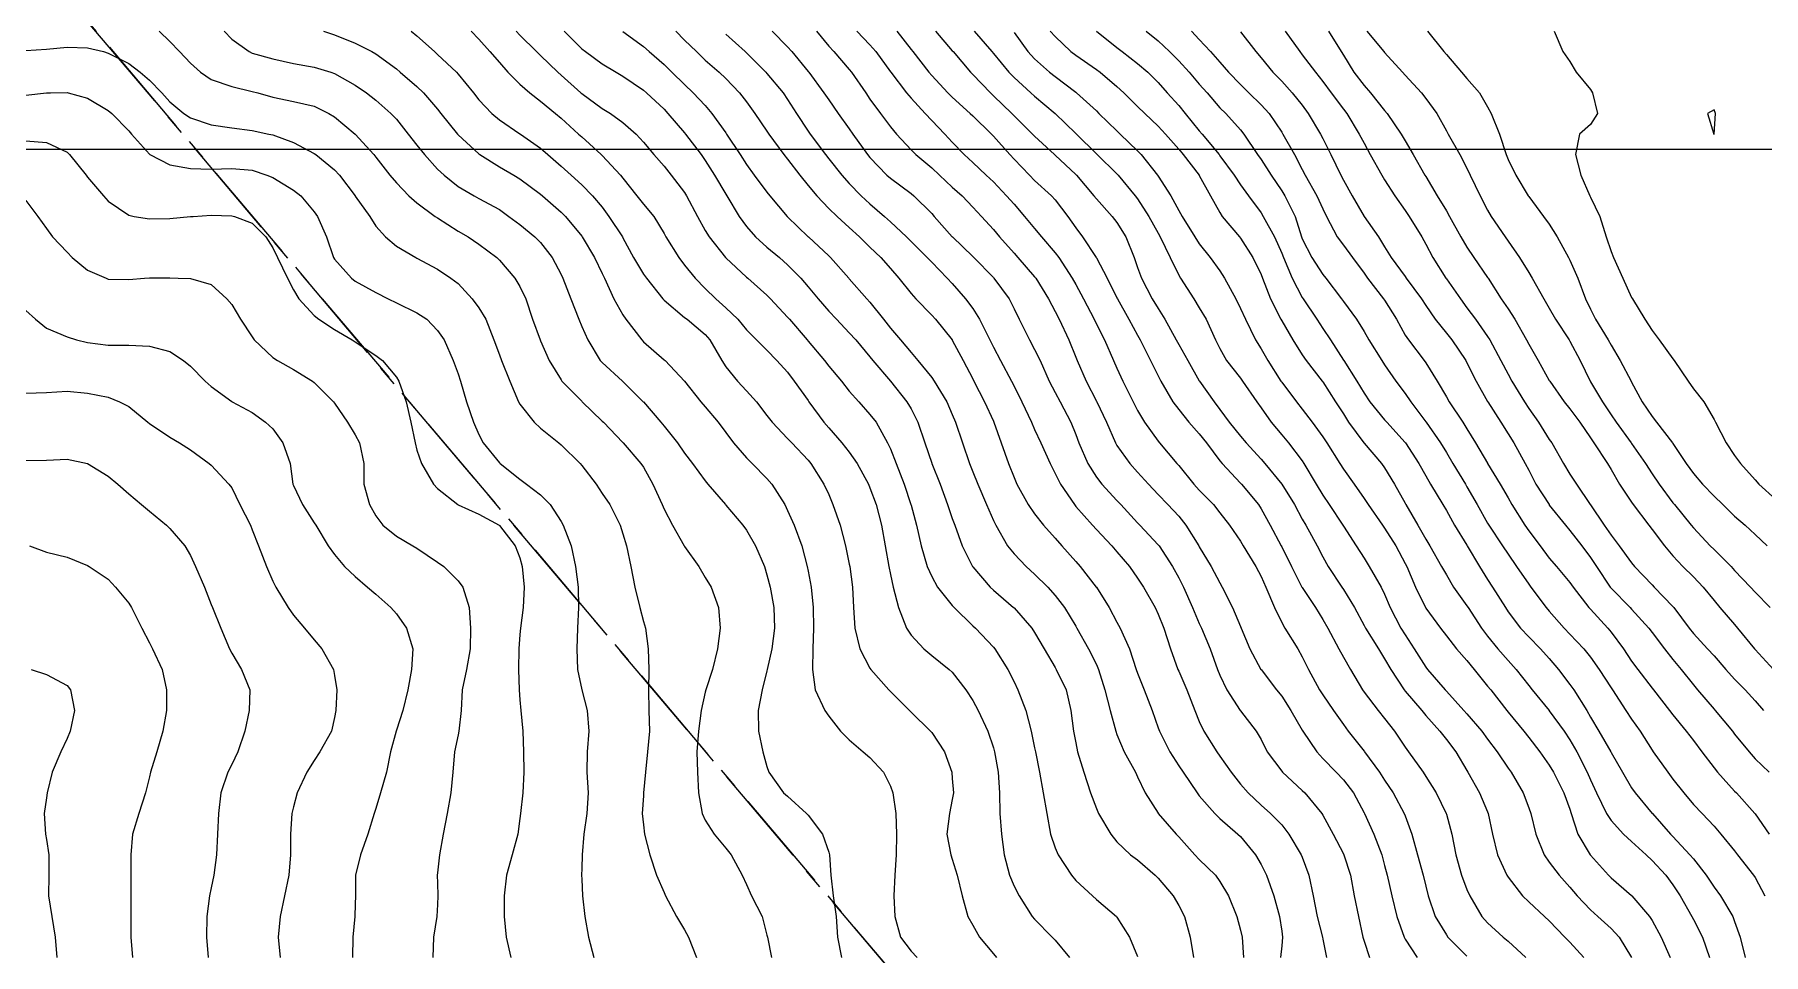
# Model space of a CAD drawing. Header units: centimetres. Extents: x 0 to 642158, y -847 to 649707.
# Drawn here: x 617182.96 to 617224.95, y 620367.83 to 620390.16 of the extents above; entities that cross this region are included whole.
import ezdxf

# ---------------------------------------------------------------- set-up
doc = ezdxf.new("R2010")
doc.units = ezdxf.units.CM
doc.header["$MEASUREMENT"] = 0
doc.linetypes.add('CENTERX2', pattern=[4, 2.5, -0.5, 0.5, -0.5])
doc.layers.add('MEV_grille', color=254, linetype='Continuous', lineweight=9)
doc.layers.add('WAL_topographie 0.5', color=253, linetype='Continuous', lineweight=20)
doc.layers.add('SPW_parcellaire cadastral', color=7, linetype='CENTERX2', lineweight=25, true_color=0xff0542)

# ---------------------------------------------------------------- blocks, each defined once
blk = doc.blocks.new('*U114')
at = {"layer": 'MEV_grille', "transparency": 33554687}
blk.add_lwpolyline([(-1338.461, 0), (1338.461, 0)], dxfattribs=at)
blk = doc.blocks.new('*U115')
at = {"layer": 'MEV_grille', "color": 0, "linetype": 'ByBlock', "lineweight": -2, "transparency": 16777216}
blk.add_blockref('*U114', (0, -2000), dxfattribs=at)

msp = doc.modelspace()

# ---------------------------------------------------------------- linework, layer by layer
at = {"layer": 'SPW_parcellaire cadastral'}
for points in [[(617299.621, 620319.465), (617271.662, 620287.186), (617203.974, 620367.182), (617164.102, 620414.279), (617195.532, 620438.811), (617299.621, 620319.465)], [(617188.127, 620354.816), (617171.917, 620342.183), (617146.257, 620375.609), (617134.906, 620391.492), (617164.102, 620414.279), (617203.974, 620367.182), (617188.127, 620354.816)]]:
    msp.add_lwpolyline(points, dxfattribs=at)
at = {"layer": 'WAL_topographie 0.5'}
for points in [[(617185.985, 620390.25), (617186.25, 620389.996), (617186.48, 620389.75), (617186.75, 620389.474), (617186.996, 620389.25), (617187.25, 620389.075), (617187.75, 620388.901), (617188.25, 620388.786), (617188.381, 620388.75), (617188.75, 620388.645), (617189.25, 620388.538), (617189.75, 620388.427), (617190.107, 620388.25), (617190.25, 620388.166), (617190.75, 620387.75), (617190.75, 620387.75), (617191.205, 620387.25), (617191.25, 620387.19), (617191.594, 620386.75), (617191.75, 620386.561), (617192.049, 620386.25), (617192.25, 620386.078), (617192.691, 620385.75), (617192.75, 620385.712), (617193.25, 620385.389), (617193.493, 620385.25), (617193.75, 620385.073), (617194.188, 620384.75), (617194.25, 620384.69), (617194.625, 620384.25), (617194.75, 620384.045), (617194.89, 620383.75), (617195.057, 620383.25), (617195.24, 620382.75), (617195.25, 620382.728), (617195.463, 620382.25), (617195.75, 620381.78), (617195.771, 620381.75), (617196.25, 620381.262), (617196.264, 620381.25), (617196.75, 620380.781), (617196.781, 620380.75), (617197.25, 620380.258), (617197.257, 620380.25), (617197.69, 620379.75), (617197.75, 620379.658), (617197.975, 620379.25), (617198.203, 620378.75), (617198.25, 620378.641), (617198.453, 620378.25), (617198.742, 620377.75), (617198.75, 620377.736), (617199.099, 620377.25), (617199.25, 620376.984), (617199.391, 620376.75), (617199.575, 620376.25), (617199.615, 620375.75), (617199.548, 620375.25), (617199.423, 620374.75), (617199.263, 620374.25), (617199.25, 620374.199), (617199.151, 620373.75), (617199.084, 620373.25), (617199.043, 620372.75), (617199.059, 620372.25), (617199.086, 620371.75), (617199.178, 620371.25), (617199.25, 620371.087), (617199.467, 620370.75), (617199.75, 620370.408), (617199.877, 620370.25), (617200.149, 620369.75), (617200.25, 620369.524), (617200.377, 620369.25), (617200.631, 620368.75), (617200.75, 620368.292), (617200.76, 620368.25), (617200.856, 620367.75)], [(617187.57, 620390.25), (617187.75, 620390.054), (617188.174, 620389.75), (617188.25, 620389.717), (617188.75, 620389.576), (617189.25, 620389.463), (617189.75, 620389.375), (617190.159, 620389.25), (617190.25, 620389.22), (617190.75, 620388.933), (617191.021, 620388.75), (617191.25, 620388.572), (617191.615, 620388.25), (617191.75, 620388.11), (617192.033, 620387.75), (617192.25, 620387.477), (617192.431, 620387.25), (617192.75, 620386.897), (617192.911, 620386.75), (617193.25, 620386.478), (617193.635, 620386.25), (617193.75, 620386.187), (617194.25, 620385.915), (617194.483, 620385.75), (617194.75, 620385.55), (617195.116, 620385.25), (617195.25, 620385.112), (617195.532, 620384.75), (617195.75, 620384.336), (617195.792, 620384.25), (617195.987, 620383.75), (617196.183, 620383.25), (617196.25, 620383.078), (617196.399, 620382.75), (617196.699, 620382.25), (617196.75, 620382.198), (617197.24, 620381.75), (617197.25, 620381.742), (617197.747, 620381.25), (617197.75, 620381.246), (617198.176, 620380.75), (617198.25, 620380.658), (617198.58, 620380.25), (617198.75, 620380.002), (617198.94, 620379.75), (617199.25, 620379.331), (617199.317, 620379.25), (617199.739, 620378.75), (617199.75, 620378.738), (617200.162, 620378.25), (617200.25, 620378.133), (617200.471, 620377.75), (617200.687, 620377.25), (617200.75, 620377.046), (617200.831, 620376.75), (617200.916, 620376.25), (617200.931, 620375.75), (617200.865, 620375.25), (617200.758, 620374.75), (617200.75, 620374.713), (617200.633, 620374.25), (617200.536, 620373.75), (617200.547, 620373.25), (617200.652, 620372.75), (617200.75, 620372.392), (617200.799, 620372.25), (617201.153, 620371.75), (617201.25, 620371.671), (617201.707, 620371.25), (617201.75, 620371.207), (617202.1, 620370.75), (617202.25, 620370.312), (617202.269, 620370.25), (617202.301, 620369.75), (617202.36, 620369.25), (617202.427, 620368.75), (617202.465, 620368.25), (617202.561, 620367.75)], [(617189.982, 620390.25), (617190.25, 620390.155), (617190.75, 620389.959), (617191.15, 620389.75), (617191.25, 620389.694), (617191.75, 620389.329), (617191.844, 620389.25), (617192.25, 620388.9), (617192.411, 620388.75), (617192.75, 620388.35), (617192.829, 620388.25), (617193.232, 620387.75), (617193.25, 620387.73), (617193.75, 620387.268), (617193.775, 620387.25), (617194.25, 620386.956), (617194.606, 620386.75), (617194.75, 620386.662), (617195.25, 620386.29), (617195.296, 620386.25), (617195.75, 620385.852), (617195.854, 620385.75), (617196.25, 620385.27), (617196.265, 620385.25), (617196.564, 620384.75), (617196.75, 620384.366), (617196.804, 620384.25), (617197.028, 620383.75), (617197.25, 620383.363), (617197.325, 620383.25), (617197.709, 620382.75), (617197.75, 620382.704), (617198.25, 620382.269), (617198.274, 620382.25), (617198.75, 620381.75), (617198.75, 620381.75), (617199.142, 620381.25), (617199.25, 620381.128), (617199.563, 620380.75), (617199.75, 620380.502), (617199.935, 620380.25), (617200.25, 620379.89), (617200.389, 620379.75), (617200.75, 620379.387), (617200.867, 620379.25), (617201.18, 620378.75), (617201.25, 620378.605), (617201.407, 620378.25), (617201.594, 620377.75), (617201.728, 620377.25), (617201.75, 620377.137), (617201.821, 620376.75), (617201.874, 620376.25), (617201.879, 620375.75), (617201.863, 620375.25), (617201.858, 620374.75), (617201.923, 620374.25), (617202.155, 620373.75), (617202.25, 620373.613), (617202.535, 620373.25), (617202.75, 620373.035), (617203.086, 620372.75), (617203.25, 620372.609), (617203.583, 620372.25), (617203.75, 620371.913), (617203.803, 620371.75), (617203.878, 620371.25), (617203.893, 620370.75), (617203.886, 620370.25), (617203.854, 620369.75), (617203.83, 620369.25), (617203.855, 620368.75), (617203.996, 620368.25), (617204.25, 620367.909), (617204.398, 620367.75)], [(617192.108, 620390.25), (617192.25, 620390.136), (617192.672, 620389.75), (617192.75, 620389.683), (617193.207, 620389.25), (617193.25, 620389.204), (617193.619, 620388.75), (617193.75, 620388.583), (617194.071, 620388.25), (617194.25, 620388.097), (617194.75, 620387.757), (617194.761, 620387.75), (617195.25, 620387.409), (617195.429, 620387.25), (617195.75, 620386.967), (617195.993, 620386.75), (617196.25, 620386.519), (617196.512, 620386.25), (617196.75, 620385.972), (617196.913, 620385.75), (617197.238, 620385.25), (617197.25, 620385.229), (617197.511, 620384.75), (617197.75, 620384.348), (617197.822, 620384.25), (617198.221, 620383.75), (617198.25, 620383.718), (617198.75, 620383.296), (617198.808, 620383.25), (617199.25, 620382.881), (617199.36, 620382.75), (617199.651, 620382.25), (617199.75, 620382.098), (617200.035, 620381.75), (617200.25, 620381.511), (617200.495, 620381.25), (617200.75, 620380.916), (617200.878, 620380.75), (617201.25, 620380.357), (617201.35, 620380.25), (617201.75, 620379.828), (617201.819, 620379.75), (617202.132, 620379.25), (617202.25, 620378.995), (617202.353, 620378.75), (617202.53, 620378.25), (617202.66, 620377.75), (617202.75, 620377.308), (617202.761, 620377.25), (617202.828, 620376.75), (617202.848, 620376.25), (617202.882, 620375.75), (617203.002, 620375.25), (617203.25, 620374.778), (617203.27, 620374.75), (617203.712, 620374.25), (617203.75, 620374.212), (617204.21, 620373.75), (617204.25, 620373.714), (617204.724, 620373.25), (617204.75, 620373.22), (617205.064, 620372.75), (617205.236, 620372.25), (617205.25, 620372.102), (617205.279, 620371.75), (617205.25, 620371.592), (617205.18, 620371.25), (617205.118, 620370.75), (617205.219, 620370.25), (617205.25, 620370.14), (617205.369, 620369.75), (617205.49, 620369.25), (617205.629, 620368.75), (617205.75, 620368.538), (617205.908, 620368.25), (617206.25, 620367.845), (617206.326, 620367.75)], [(617193.563, 620390.25), (617193.75, 620390.056), (617194.023, 620389.75), (617194.25, 620389.485), (617194.456, 620389.25), (617194.75, 620388.957), (617194.994, 620388.75), (617195.25, 620388.551), (617195.614, 620388.25), (617195.75, 620388.135), (617196.176, 620387.75), (617196.25, 620387.681), (617196.726, 620387.25), (617196.75, 620387.228), (617197.191, 620386.75), (617197.25, 620386.674), (617197.593, 620386.25), (617197.75, 620386.047), (617197.999, 620385.75), (617198.25, 620385.335), (617198.295, 620385.25), (617198.609, 620384.75), (617198.75, 620384.568), (617199.002, 620384.25), (617199.25, 620383.998), (617199.506, 620383.75), (617199.75, 620383.528), (617200.039, 620383.25), (617200.25, 620382.991), (617200.495, 620382.75), (617200.75, 620382.503), (617200.992, 620382.25), (617201.25, 620381.966), (617201.41, 620381.75), (617201.75, 620381.276), (617201.769, 620381.25), (617202.128, 620380.75), (617202.25, 620380.615), (617202.569, 620380.25), (617202.75, 620380.021), (617202.942, 620379.75), (617203.213, 620379.25), (617203.25, 620379.159), (617203.399, 620378.75), (617203.53, 620378.25), (617203.622, 620377.75), (617203.711, 620377.25), (617203.75, 620377.051), (617203.814, 620376.75), (617203.945, 620376.25), (617204.141, 620375.75), (617204.25, 620375.579), (617204.559, 620375.25), (617204.75, 620375.087), (617205.177, 620374.75), (617205.25, 620374.683), (617205.582, 620374.25), (617205.75, 620373.99), (617205.875, 620373.75), (617206.114, 620373.25), (617206.25, 620372.847), (617206.279, 620372.75), (617206.364, 620372.25), (617206.396, 620371.75), (617206.409, 620371.25), (617206.445, 620370.75), (617206.51, 620370.25), (617206.644, 620369.75), (617206.75, 620369.488), (617206.871, 620369.25), (617207.194, 620368.75), (617207.25, 620368.683), (617207.679, 620368.25), (617207.75, 620368.171), (617208.097, 620367.75)], [(617194.662, 620390.25), (617194.75, 620390.15), (617195.156, 620389.75), (617195.25, 620389.659), (617195.667, 620389.25), (617195.75, 620389.177), (617196.231, 620388.75), (617196.25, 620388.733), (617196.75, 620388.368), (617196.947, 620388.25), (617197.25, 620388.031), (617197.57, 620387.75), (617197.75, 620387.556), (617198.006, 620387.25), (617198.25, 620386.966), (617198.426, 620386.75), (617198.75, 620386.326), (617198.797, 620386.25), (617199.063, 620385.75), (617199.25, 620385.408), (617199.346, 620385.25), (617199.743, 620384.75), (617199.75, 620384.742), (617200.25, 620384.275), (617200.281, 620384.25), (617200.75, 620383.834), (617200.832, 620383.75), (617201.25, 620383.303), (617201.294, 620383.25), (617201.724, 620382.75), (617201.75, 620382.718), (617202.144, 620382.25), (617202.25, 620382.115), (617202.556, 620381.75), (617202.75, 620381.508), (617202.982, 620381.25), (617203.25, 620380.941), (617203.4, 620380.75), (617203.679, 620380.25), (617203.75, 620380.106), (617203.886, 620379.75), (617204.08, 620379.25), (617204.246, 620378.75), (617204.25, 620378.734), (617204.379, 620378.25), (617204.497, 620377.75), (617204.641, 620377.25), (617204.75, 620377.007), (617204.895, 620376.75), (617205.25, 620376.302), (617205.297, 620376.25), (617205.75, 620375.81), (617205.813, 620375.75), (617206.25, 620375.293), (617206.287, 620375.25), (617206.602, 620374.75), (617206.75, 620374.449), (617206.841, 620374.25), (617207.039, 620373.75), (617207.17, 620373.25), (617207.25, 620372.845), (617207.269, 620372.75), (617207.367, 620372.25), (617207.461, 620371.75), (617207.547, 620371.25), (617207.638, 620370.75), (617207.75, 620370.414), (617207.818, 620370.25), (617208.149, 620369.75), (617208.25, 620369.627), (617208.656, 620369.25), (617208.75, 620369.161), (617209.238, 620368.75), (617209.25, 620368.735), (617209.554, 620368.25), (617209.75, 620367.774)], [(617195.825, 620390.25), (617196.25, 620389.816), (617196.342, 620389.75), (617196.75, 620389.456), (617197.087, 620389.25), (617197.25, 620389.154), (617197.75, 620388.816), (617197.827, 620388.75), (617198.25, 620388.35), (617198.345, 620388.25), (617198.75, 620387.78), (617198.774, 620387.75), (617199.15, 620387.25), (617199.25, 620387.108), (617199.477, 620386.75), (617199.75, 620386.29), (617199.775, 620386.25), (617200.074, 620385.75), (617200.25, 620385.504), (617200.474, 620385.25), (617200.75, 620385.005), (617201.056, 620384.75), (617201.25, 620384.577), (617201.571, 620384.25), (617201.75, 620384.04), (617201.994, 620383.75), (617202.25, 620383.452), (617202.435, 620383.25), (617202.75, 620382.924), (617202.905, 620382.75), (617203.25, 620382.341), (617203.324, 620382.25), (617203.749, 620381.75), (617203.75, 620381.748), (617204.147, 620381.25), (617204.25, 620381.076), (617204.417, 620380.75), (617204.586, 620380.25), (617204.75, 620379.756), (617204.752, 620379.75), (617204.953, 620379.25), (617205.134, 620378.75), (617205.25, 620378.414), (617205.31, 620378.25), (617205.494, 620377.75), (617205.743, 620377.25), (617205.75, 620377.24), (617206.168, 620376.75), (617206.25, 620376.67), (617206.741, 620376.25), (617206.75, 620376.241), (617207.182, 620375.75), (617207.25, 620375.644), (617207.483, 620375.25), (617207.75, 620374.793), (617207.776, 620374.75), (617208.014, 620374.25), (617208.128, 620373.75), (617208.192, 620373.25), (617208.25, 620372.962), (617208.294, 620372.75), (617208.444, 620372.25), (617208.61, 620371.75), (617208.75, 620371.375), (617208.803, 620371.25), (617209.097, 620370.75), (617209.25, 620370.56), (617209.577, 620370.25), (617209.75, 620370.122), (617210.176, 620369.75), (617210.25, 620369.68), (617210.617, 620369.25), (617210.75, 620369.02), (617210.894, 620368.75), (617211.028, 620368.25), (617211.108, 620367.75)], [(617197.25, 620390.243), (617197.75, 620389.876), (617197.892, 620389.75), (617198.25, 620389.436), (617198.439, 620389.25), (617198.75, 620388.95), (617198.96, 620388.75), (617199.25, 620388.439), (617199.411, 620388.25), (617199.75, 620387.775), (617199.767, 620387.75), (617200.096, 620387.25), (617200.25, 620387.009), (617200.442, 620386.75), (617200.75, 620386.335), (617200.818, 620386.25), (617201.242, 620385.75), (617201.25, 620385.742), (617201.75, 620385.256), (617201.757, 620385.25), (617202.25, 620384.789), (617202.289, 620384.75), (617202.735, 620384.25), (617202.75, 620384.233), (617203.178, 620383.75), (617203.25, 620383.668), (617203.58, 620383.25), (617203.75, 620383.038), (617203.994, 620382.75), (617204.25, 620382.445), (617204.417, 620382.25), (617204.75, 620381.835), (617204.811, 620381.75), (617205.116, 620381.25), (617205.25, 620380.938), (617205.328, 620380.75), (617205.498, 620380.25), (617205.67, 620379.75), (617205.75, 620379.549), (617205.872, 620379.25), (617206.084, 620378.75), (617206.25, 620378.368), (617206.307, 620378.25), (617206.592, 620377.75), (617206.75, 620377.554), (617207.042, 620377.25), (617207.25, 620377.065), (617207.572, 620376.75), (617207.75, 620376.546), (617207.975, 620376.25), (617208.25, 620375.798), (617208.277, 620375.75), (617208.561, 620375.25), (617208.75, 620374.867), (617208.801, 620374.75), (617208.959, 620374.25), (617209.084, 620373.75), (617209.219, 620373.25), (617209.25, 620373.168), (617209.426, 620372.75), (617209.697, 620372.25), (617209.75, 620372.142), (617209.937, 620371.75), (617210.25, 620371.255), (617210.253, 620371.25), (617210.69, 620370.75), (617210.75, 620370.685), (617211.141, 620370.25), (617211.25, 620370.131), (617211.643, 620369.75), (617211.75, 620369.6), (617211.958, 620369.25), (617212.16, 620368.75), (617212.25, 620368.419), (617212.288, 620368.25), (617212.322, 620367.75)], [(617198.538, 620390.25), (617198.75, 620390.032), (617199.035, 620389.75), (617199.25, 620389.546), (617199.589, 620389.25), (617199.75, 620389.094), (617200.08, 620388.75), (617200.25, 620388.529), (617200.458, 620388.25), (617200.75, 620387.823), (617200.797, 620387.75), (617201.16, 620387.25), (617201.25, 620387.139), (617201.549, 620386.75), (617201.75, 620386.5), (617201.958, 620386.25), (617202.25, 620385.941), (617202.451, 620385.75), (617202.75, 620385.482), (617203.001, 620385.25), (617203.25, 620385.003), (617203.512, 620384.75), (617203.75, 620384.485), (617203.955, 620384.25), (617204.25, 620383.877), (617204.363, 620383.75), (617204.75, 620383.35), (617204.843, 620383.25), (617205.247, 620382.75), (617205.25, 620382.746), (617205.512, 620382.25), (617205.75, 620381.802), (617205.776, 620381.75), (617206.033, 620381.25), (617206.25, 620380.779), (617206.263, 620380.75), (617206.437, 620380.25), (617206.613, 620379.75), (617206.75, 620379.409), (617206.818, 620379.25), (617207.096, 620378.75), (617207.25, 620378.526), (617207.469, 620378.25), (617207.75, 620377.933), (617207.912, 620377.75), (617208.25, 620377.371), (617208.355, 620377.25), (617208.746, 620376.75), (617208.75, 620376.743), (617209.057, 620376.25), (617209.25, 620375.894), (617209.33, 620375.75), (617209.555, 620375.25), (617209.718, 620374.75), (617209.75, 620374.661), (617209.909, 620374.25), (617210.103, 620373.75), (617210.25, 620373.333), (617210.28, 620373.25), (617210.533, 620372.75), (617210.75, 620372.405), (617210.859, 620372.25), (617211.194, 620371.75), (617211.25, 620371.679), (617211.623, 620371.25), (617211.75, 620371.128), (617212.182, 620370.75), (617212.25, 620370.688), (617212.611, 620370.25), (617212.75, 620370.012), (617212.883, 620369.75), (617213.06, 620369.25), (617213.201, 620368.75), (617213.25, 620368.39), (617213.27, 620368.25), (617213.25, 620368.039), (617213.224, 620367.75)], [(617199.75, 620390.176), (617200.222, 620389.75), (617200.25, 620389.724), (617200.72, 620389.25), (617200.75, 620389.217), (617201.14, 620388.75), (617201.25, 620388.585), (617201.468, 620388.25), (617201.75, 620387.821), (617201.801, 620387.75), (617202.173, 620387.25), (617202.25, 620387.151), (617202.564, 620386.75), (617202.75, 620386.546), (617203.039, 620386.25), (617203.25, 620386.055), (617203.605, 620385.75), (617203.75, 620385.62), (617204.139, 620385.25), (617204.25, 620385.14), (617204.642, 620384.75), (617204.75, 620384.635), (617205.127, 620384.25), (617205.25, 620384.117), (617205.569, 620383.75), (617205.75, 620383.509), (617205.914, 620383.25), (617206.165, 620382.75), (617206.25, 620382.574), (617206.42, 620382.25), (617206.685, 620381.75), (617206.75, 620381.626), (617206.938, 620381.25), (617207.173, 620380.75), (617207.25, 620380.576), (617207.403, 620380.25), (617207.627, 620379.75), (617207.75, 620379.51), (617207.88, 620379.25), (617208.215, 620378.75), (617208.25, 620378.708), (617208.656, 620378.25), (617208.75, 620378.149), (617209.127, 620377.75), (617209.25, 620377.607), (617209.552, 620377.25), (617209.75, 620376.967), (617209.892, 620376.75), (617210.174, 620376.25), (617210.25, 620376.094), (617210.391, 620375.75), (617210.552, 620375.25), (617210.73, 620374.75), (617210.75, 620374.703), (617210.944, 620374.25), (617211.139, 620373.75), (617211.25, 620373.488), (617211.359, 620373.25), (617211.677, 620372.75), (617211.75, 620372.646), (617212.027, 620372.25), (617212.25, 620371.961), (617212.433, 620371.75), (617212.75, 620371.449), (617212.982, 620371.25), (617213.25, 620370.972), (617213.427, 620370.75), (617213.725, 620370.25), (617213.75, 620370.187), (617213.912, 620369.75), (617214.014, 620369.25), (617214.116, 620368.75), (617214.239, 620368.25), (617214.25, 620368.196), (617214.34, 620367.75)], [(617200.876, 620390.25), (617201.25, 620389.87), (617201.351, 620389.75), (617201.75, 620389.267), (617201.764, 620389.25), (617202.128, 620388.75), (617202.25, 620388.577), (617202.48, 620388.25), (617202.75, 620387.873), (617202.837, 620387.75), (617203.192, 620387.25), (617203.25, 620387.179), (617203.663, 620386.75), (617203.75, 620386.674), (617204.25, 620386.304), (617204.316, 620386.25), (617204.75, 620385.82), (617204.813, 620385.75), (617205.25, 620385.255), (617205.254, 620385.25), (617205.75, 620384.773), (617205.773, 620384.75), (617206.25, 620384.264), (617206.263, 620384.25), (617206.628, 620383.75), (617206.75, 620383.501), (617206.872, 620383.25), (617207.124, 620382.75), (617207.25, 620382.517), (617207.385, 620382.25), (617207.607, 620381.75), (617207.75, 620381.477), (617207.868, 620381.25), (617208.129, 620380.75), (617208.25, 620380.452), (617208.327, 620380.25), (617208.539, 620379.75), (617208.75, 620379.42), (617208.884, 620379.25), (617209.25, 620378.85), (617209.34, 620378.75), (617209.75, 620378.31), (617209.809, 620378.25), (617210.25, 620377.777), (617210.272, 620377.75), (617210.601, 620377.25), (617210.75, 620376.976), (617210.863, 620376.75), (617211.081, 620376.25), (617211.25, 620375.863), (617211.305, 620375.75), (617211.516, 620375.25), (617211.693, 620374.75), (617211.75, 620374.612), (617211.915, 620374.25), (617212.244, 620373.75), (617212.25, 620373.741), (617212.633, 620373.25), (617212.75, 620373.046), (617212.901, 620372.75), (617213.25, 620372.274), (617213.269, 620372.25), (617213.75, 620371.809), (617213.813, 620371.75), (617214.224, 620371.25), (617214.25, 620371.207), (617214.497, 620370.75), (617214.75, 620370.267), (617214.758, 620370.25), (617214.924, 620369.75), (617215.013, 620369.25), (617215.113, 620368.75), (617215.22, 620368.25), (617215.25, 620368.152), (617215.385, 620367.75)], [(617201.953, 620390.25), (617202.25, 620389.884), (617202.373, 620389.75), (617202.75, 620389.313), (617202.803, 620389.25), (617203.147, 620388.75), (617203.25, 620388.6), (617203.503, 620388.25), (617203.75, 620387.921), (617203.892, 620387.75), (617204.25, 620387.367), (617204.364, 620387.25), (617204.75, 620386.926), (617204.936, 620386.75), (617205.25, 620386.462), (617205.491, 620386.25), (617205.75, 620385.974), (617205.964, 620385.75), (617206.25, 620385.431), (617206.398, 620385.25), (617206.75, 620384.858), (617206.844, 620384.75), (617207.25, 620384.283), (617207.276, 620384.25), (617207.589, 620383.75), (617207.75, 620383.439), (617207.843, 620383.25), (617208.078, 620382.75), (617208.25, 620382.331), (617208.283, 620382.25), (617208.502, 620381.75), (617208.75, 620381.265), (617208.758, 620381.25), (617208.992, 620380.75), (617209.215, 620380.25), (617209.25, 620380.189), (617209.563, 620379.75), (617209.75, 620379.54), (617210.013, 620379.25), (617210.25, 620378.998), (617210.485, 620378.75), (617210.75, 620378.468), (617210.924, 620378.25), (617211.235, 620377.75), (617211.25, 620377.723), (617211.537, 620377.25), (617211.75, 620376.85), (617211.808, 620376.75), (617212.057, 620376.25), (617212.25, 620375.791), (617212.266, 620375.75), (617212.478, 620375.25), (617212.746, 620374.75), (617212.75, 620374.744), (617213.128, 620374.25), (617213.25, 620374.1), (617213.469, 620373.75), (617213.75, 620373.277), (617213.768, 620373.25), (617214.1, 620372.75), (617214.25, 620372.589), (617214.577, 620372.25), (617214.75, 620372.068), (617214.991, 620371.75), (617215.25, 620371.268), (617215.26, 620371.25), (617215.487, 620370.75), (617215.679, 620370.25), (617215.75, 620369.99), (617215.815, 620369.75), (617215.925, 620369.25), (617216.044, 620368.75), (617216.225, 620368.25), (617216.25, 620368.202), (617216.537, 620367.75)], [(617202.936, 620390.25), (617203.25, 620389.919), (617203.39, 620389.75), (617203.75, 620389.258), (617203.756, 620389.25), (617204.14, 620388.75), (617204.25, 620388.622), (617204.595, 620388.25), (617204.75, 620388.077), (617205.067, 620387.75), (617205.25, 620387.555), (617205.543, 620387.25), (617205.75, 620387.058), (617206.072, 620386.75), (617206.25, 620386.589), (617206.569, 620386.25), (617206.75, 620386.044), (617207.008, 620385.75), (617207.25, 620385.454), (617207.42, 620385.25), (617207.75, 620384.863), (617207.835, 620384.75), (617208.165, 620384.25), (617208.25, 620384.095), (617208.434, 620383.75), (617208.693, 620383.25), (617208.75, 620383.133), (617208.944, 620382.75), (617209.165, 620382.25), (617209.25, 620382.066), (617209.396, 620381.75), (617209.64, 620381.25), (617209.75, 620381.033), (617209.918, 620380.75), (617210.25, 620380.288), (617210.282, 620380.25), (617210.704, 620379.75), (617210.75, 620379.697), (617211.118, 620379.25), (617211.25, 620379.105), (617211.595, 620378.75), (617211.75, 620378.552), (617211.983, 620378.25), (617212.25, 620377.86), (617212.316, 620377.75), (617212.619, 620377.25), (617212.75, 620377.003), (617212.866, 620376.75), (617213.074, 620376.25), (617213.25, 620375.888), (617213.325, 620375.75), (617213.641, 620375.25), (617213.75, 620375.056), (617213.902, 620374.75), (617214.172, 620374.25), (617214.25, 620374.128), (617214.509, 620373.75), (617214.75, 620373.41), (617214.869, 620373.25), (617215.25, 620372.766), (617215.262, 620372.75), (617215.628, 620372.25), (617215.75, 620372.061), (617215.956, 620371.75), (617216.229, 620371.25), (617216.25, 620371.196), (617216.411, 620370.75), (617216.551, 620370.25), (617216.689, 620369.75), (617216.75, 620369.483), (617216.809, 620369.25), (617216.976, 620368.75), (617217.25, 620368.302), (617217.287, 620368.25), (617217.75, 620367.786)], [(617203.906, 620390.25), (617204.25, 620389.804), (617204.294, 620389.75), (617204.682, 620389.25), (617204.75, 620389.173), (617205.14, 620388.75), (617205.25, 620388.641), (617205.684, 620388.25), (617205.75, 620388.188), (617206.2, 620387.75), (617206.25, 620387.698), (617206.652, 620387.25), (617206.75, 620387.143), (617207.125, 620386.75), (617207.25, 620386.623), (617207.664, 620386.25), (617207.75, 620386.154), (617208.053, 620385.75), (617208.25, 620385.47), (617208.411, 620385.25), (617208.748, 620384.75), (617208.75, 620384.746), (617209.009, 620384.25), (617209.25, 620383.769), (617209.259, 620383.75), (617209.541, 620383.25), (617209.75, 620382.867), (617209.815, 620382.75), (617210.063, 620382.25), (617210.25, 620381.879), (617210.317, 620381.75), (617210.607, 620381.25), (617210.75, 620381.059), (617210.999, 620380.75), (617211.25, 620380.466), (617211.422, 620380.25), (617211.75, 620379.814), (617211.802, 620379.75), (617212.25, 620379.275), (617212.273, 620379.25), (617212.685, 620378.75), (617212.75, 620378.648), (617212.973, 620378.25), (617213.235, 620377.75), (617213.25, 620377.722), (617213.489, 620377.25), (617213.743, 620376.75), (617213.75, 620376.737), (617214.07, 620376.25), (617214.25, 620375.957), (617214.371, 620375.75), (617214.636, 620375.25), (617214.75, 620375.047), (617214.919, 620374.75), (617215.212, 620374.25), (617215.25, 620374.196), (617215.59, 620373.75), (617215.75, 620373.553), (617215.993, 620373.25), (617216.25, 620372.864), (617216.33, 620372.75), (617216.683, 620372.25), (617216.75, 620372.148), (617216.999, 620371.75), (617217.245, 620371.25), (617217.25, 620371.232), (617217.381, 620370.75), (617217.479, 620370.25), (617217.62, 620369.75), (617217.75, 620369.407), (617217.819, 620369.25), (617218.115, 620368.75), (617218.25, 620368.597), (617218.632, 620368.25), (617218.75, 620368.15), (617219.179, 620367.75)], [(617204.843, 620390.25), (617205.25, 620389.77), (617205.268, 620389.75), (617205.694, 620389.25), (617205.75, 620389.192), (617206.175, 620388.75), (617206.25, 620388.68), (617206.696, 620388.25), (617206.75, 620388.195), (617207.202, 620387.75), (617207.25, 620387.699), (617207.734, 620387.25), (617207.75, 620387.236), (617208.25, 620386.77), (617208.27, 620386.75), (617208.691, 620386.25), (617208.75, 620386.173), (617209.133, 620385.75), (617209.25, 620385.601), (617209.467, 620385.25), (617209.665, 620384.75), (617209.75, 620384.505), (617209.843, 620384.25), (617210.108, 620383.75), (617210.25, 620383.51), (617210.409, 620383.25), (617210.688, 620382.75), (617210.75, 620382.636), (617210.968, 620382.25), (617211.25, 620381.758), (617211.255, 620381.75), (617211.607, 620381.25), (617211.75, 620381.063), (617211.978, 620380.75), (617212.25, 620380.411), (617212.387, 620380.25), (617212.75, 620379.857), (617212.845, 620379.75), (617213.25, 620379.25), (617213.25, 620379.25), (617213.562, 620378.75), (617213.75, 620378.401), (617213.837, 620378.25), (617214.112, 620377.75), (617214.25, 620377.484), (617214.378, 620377.25), (617214.709, 620376.75), (617214.75, 620376.689), (617215.018, 620376.25), (617215.25, 620375.814), (617215.283, 620375.75), (617215.598, 620375.25), (617215.75, 620375.002), (617215.898, 620374.75), (617216.229, 620374.25), (617216.25, 620374.224), (617216.655, 620373.75), (617216.75, 620373.633), (617217.09, 620373.25), (617217.25, 620373.051), (617217.481, 620372.75), (617217.75, 620372.291), (617217.774, 620372.25), (617218.056, 620371.75), (617218.25, 620371.29), (617218.266, 620371.25), (617218.373, 620370.75), (617218.494, 620370.25), (617218.722, 620369.75), (617218.75, 620369.705), (617219.095, 620369.25), (617219.25, 620369.103), (617219.635, 620368.75), (617219.75, 620368.642), (617220.128, 620368.25), (617220.25, 620368.123), (617220.591, 620367.75)], [(617205.784, 620390.25), (617206.209, 620389.75), (617206.25, 620389.703), (617206.626, 620389.25), (617206.75, 620389.122), (617207.155, 620388.75), (617207.25, 620388.665), (617207.749, 620388.25), (617207.75, 620388.249), (617208.25, 620387.764), (617208.264, 620387.75), (617208.75, 620387.268), (617208.769, 620387.25), (617209.25, 620386.781), (617209.279, 620386.75), (617209.69, 620386.25), (617209.75, 620386.173), (617210.022, 620385.75), (617210.25, 620385.341), (617210.303, 620385.25), (617210.545, 620384.75), (617210.75, 620384.324), (617210.792, 620384.25), (617211.117, 620383.75), (617211.25, 620383.532), (617211.417, 620383.25), (617211.642, 620382.75), (617211.75, 620382.543), (617211.913, 620382.25), (617212.25, 620381.819), (617212.302, 620381.75), (617212.65, 620381.25), (617212.75, 620381.104), (617212.992, 620380.75), (617213.25, 620380.448), (617213.414, 620380.25), (617213.75, 620379.81), (617213.789, 620379.75), (617214.088, 620379.25), (617214.25, 620378.984), (617214.405, 620378.75), (617214.734, 620378.25), (617214.75, 620378.224), (617215.063, 620377.75), (617215.25, 620377.451), (617215.379, 620377.25), (617215.667, 620376.75), (617215.75, 620376.578), (617215.889, 620376.25), (617216.145, 620375.75), (617216.25, 620375.586), (617216.47, 620375.25), (617216.75, 620374.804), (617216.792, 620374.75), (617217.22, 620374.25), (617217.25, 620374.217), (617217.677, 620373.75), (617217.75, 620373.672), (617218.11, 620373.25), (617218.25, 620373.056), (617218.48, 620372.75), (617218.75, 620372.353), (617218.822, 620372.25), (617219.112, 620371.75), (617219.25, 620371.386), (617219.303, 620371.25), (617219.424, 620370.75), (617219.625, 620370.25), (617219.75, 620370.069), (617219.991, 620369.75), (617220.25, 620369.459), (617220.429, 620369.25), (617220.75, 620368.912), (617220.932, 620368.75), (617221.25, 620368.454), (617221.45, 620368.25), (617221.75, 620367.752)], [(617206.75, 620390.212), (617207.087, 620389.75), (617207.25, 620389.572), (617207.613, 620389.25), (617207.75, 620389.143), (617208.25, 620388.765), (617208.269, 620388.75), (617208.75, 620388.309), (617208.812, 620388.25), (617209.25, 620387.824), (617209.328, 620387.75), (617209.75, 620387.345), (617209.839, 620387.25), (617210.231, 620386.75), (617210.25, 620386.723), (617210.556, 620386.25), (617210.75, 620385.894), (617210.83, 620385.75), (617211.141, 620385.25), (617211.25, 620385.082), (617211.517, 620384.75), (617211.75, 620384.424), (617211.861, 620384.25), (617212.14, 620383.75), (617212.25, 620383.516), (617212.369, 620383.25), (617212.614, 620382.75), (617212.75, 620382.533), (617212.912, 620382.25), (617213.232, 620381.75), (617213.25, 620381.724), (617213.612, 620381.25), (617213.75, 620381.072), (617213.994, 620380.75), (617214.25, 620380.396), (617214.346, 620380.25), (617214.661, 620379.75), (617214.75, 620379.608), (617215.011, 620379.25), (617215.25, 620378.903), (617215.348, 620378.75), (617215.695, 620378.25), (617215.75, 620378.175), (617216.021, 620377.75), (617216.25, 620377.322), (617216.286, 620377.25), (617216.501, 620376.75), (617216.741, 620376.25), (617216.75, 620376.235), (617217.105, 620375.75), (617217.25, 620375.563), (617217.5, 620375.25), (617217.75, 620374.963), (617217.923, 620374.75), (617218.25, 620374.345), (617218.326, 620374.25), (617218.718, 620373.75), (617218.75, 620373.709), (617219.129, 620373.25), (617219.25, 620373.096), (617219.52, 620372.75), (617219.75, 620372.421), (617219.851, 620372.25), (617220.106, 620371.75), (617220.25, 620371.352), (617220.284, 620371.25), (617220.441, 620370.75), (617220.739, 620370.25), (617220.75, 620370.235), (617221.19, 620369.75), (617221.25, 620369.688), (617221.75, 620369.255), (617221.755, 620369.25), (617222.183, 620368.75), (617222.25, 620368.648), (617222.467, 620368.25), (617222.683, 620367.75)], [(617207.629, 620390.25), (617207.75, 620390.114), (617208.133, 620389.75), (617208.25, 620389.661), (617208.75, 620389.314), (617208.838, 620389.25), (617209.25, 620388.905), (617209.416, 620388.75), (617209.75, 620388.421), (617209.923, 620388.25), (617210.25, 620387.941), (617210.432, 620387.75), (617210.75, 620387.382), (617210.859, 620387.25), (617211.245, 620386.75), (617211.25, 620386.741), (617211.523, 620386.25), (617211.75, 620385.844), (617211.808, 620385.75), (617212.227, 620385.25), (617212.25, 620385.221), (617212.55, 620384.75), (617212.75, 620384.337), (617212.784, 620384.25), (617212.978, 620383.75), (617213.228, 620383.25), (617213.25, 620383.21), (617213.519, 620382.75), (617213.75, 620382.385), (617213.846, 620382.25), (617214.236, 620381.75), (617214.25, 620381.732), (617214.56, 620381.25), (617214.75, 620380.953), (617214.877, 620380.75), (617215.245, 620380.25), (617215.25, 620380.244), (617215.673, 620379.75), (617215.75, 620379.641), (617215.99, 620379.25), (617216.25, 620378.784), (617216.269, 620378.75), (617216.561, 620378.25), (617216.75, 620377.915), (617216.851, 620377.75), (617217.134, 620377.25), (617217.25, 620377.044), (617217.426, 620376.75), (617217.75, 620376.292), (617217.777, 620376.25), (617218.107, 620375.75), (617218.25, 620375.56), (617218.499, 620375.25), (617218.75, 620374.963), (617218.945, 620374.75), (617219.25, 620374.357), (617219.334, 620374.25), (617219.745, 620373.75), (617219.75, 620373.744), (617220.111, 620373.25), (617220.25, 620373.042), (617220.421, 620372.75), (617220.671, 620372.25), (617220.75, 620372.066), (617220.897, 620371.75), (617221.141, 620371.25), (617221.25, 620371.083), (617221.554, 620370.75), (617221.75, 620370.573), (617222.102, 620370.25), (617222.25, 620370.108), (617222.579, 620369.75), (617222.75, 620369.519), (617222.929, 620369.25), (617223.208, 620368.75), (617223.25, 620368.675), (617223.469, 620368.25), (617223.637, 620367.75)], [(617208.753, 620390.25), (617209.25, 620389.85), (617209.379, 620389.75), (617209.75, 620389.459), (617209.996, 620389.25), (617210.25, 620388.999), (617210.472, 620388.75), (617210.75, 620388.445), (617210.907, 620388.25), (617211.25, 620387.83), (617211.317, 620387.75), (617211.728, 620387.25), (617211.75, 620387.221), (617212.095, 620386.75), (617212.25, 620386.516), (617212.447, 620386.25), (617212.75, 620385.835), (617212.804, 620385.75), (617213.073, 620385.25), (617213.25, 620384.86), (617213.294, 620384.75), (617213.509, 620384.25), (617213.75, 620383.783), (617213.772, 620383.75), (617214.102, 620383.25), (617214.25, 620383.027), (617214.432, 620382.75), (617214.75, 620382.26), (617214.757, 620382.25), (617215.078, 620381.75), (617215.25, 620381.457), (617215.393, 620381.25), (617215.75, 620380.807), (617215.801, 620380.75), (617216.25, 620380.257), (617216.255, 620380.25), (617216.579, 620379.75), (617216.75, 620379.453), (617216.868, 620379.25), (617217.164, 620378.75), (617217.25, 620378.606), (617217.451, 620378.25), (617217.75, 620377.762), (617217.757, 620377.75), (617218.051, 620377.25), (617218.25, 620376.934), (617218.372, 620376.75), (617218.684, 620376.25), (617218.75, 620376.149), (617219.053, 620375.75), (617219.25, 620375.542), (617219.536, 620375.25), (617219.75, 620375.01), (617219.975, 620374.75), (617220.25, 620374.385), (617220.342, 620374.25), (617220.658, 620373.75), (617220.75, 620373.59), (617220.952, 620373.25), (617221.241, 620372.75), (617221.25, 620372.733), (617221.53, 620372.25), (617221.75, 620371.873), (617221.834, 620371.75), (617222.25, 620371.253), (617222.253, 620371.25), (617222.696, 620370.75), (617222.75, 620370.693), (617223.161, 620370.25), (617223.25, 620370.146), (617223.561, 620369.75), (617223.75, 620369.459), (617223.908, 620369.25), (617224.206, 620368.75), (617224.25, 620368.628), (617224.384, 620368.25), (617224.503, 620367.75)], [(617209.956, 620390.25), (617210.25, 620390.012), (617210.527, 620389.75), (617210.75, 620389.526), (617211.001, 620389.25), (617211.25, 620388.959), (617211.44, 620388.75), (617211.75, 620388.389), (617211.89, 620388.25), (617212.25, 620387.851), (617212.332, 620387.75), (617212.664, 620387.25), (617212.75, 620387.131), (617212.995, 620386.75), (617213.25, 620386.372), (617213.323, 620386.25), (617213.576, 620385.75), (617213.732, 620385.25), (617213.75, 620385.202), (617213.979, 620384.75), (617214.25, 620384.337), (617214.321, 620384.25), (617214.701, 620383.75), (617214.75, 620383.681), (617215.066, 620383.25), (617215.25, 620382.952), (617215.37, 620382.75), (617215.679, 620382.25), (617215.75, 620382.142), (617216.023, 620381.75), (617216.25, 620381.449), (617216.383, 620381.25), (617216.75, 620380.761), (617216.758, 620380.75), (617217.11, 620380.25), (617217.25, 620380.019), (617217.411, 620379.75), (617217.713, 620379.25), (617217.75, 620379.185), (617217.998, 620378.75), (617218.25, 620378.301), (617218.28, 620378.25), (617218.613, 620377.75), (617218.75, 620377.55), (617218.957, 620377.25), (617219.25, 620376.817), (617219.3, 620376.75), (617219.677, 620376.25), (617219.75, 620376.165), (617220.107, 620375.75), (617220.25, 620375.603), (617220.587, 620375.25), (617220.75, 620375.043), (617220.957, 620374.75), (617221.25, 620374.303), (617221.286, 620374.25), (617221.611, 620373.75), (617221.75, 620373.542), (617221.955, 620373.25), (617222.25, 620372.786), (617222.274, 620372.75), (617222.625, 620372.25), (617222.75, 620372.081), (617223.015, 620371.75), (617223.25, 620371.467), (617223.462, 620371.25), (617223.75, 620370.942), (617223.918, 620370.75), (617224.25, 620370.345), (617224.32, 620370.25), (617224.709, 620369.75), (617224.75, 620369.695), (617224.988, 620369.25)], [(617211.057, 620390.25), (617211.25, 620390.046), (617211.522, 620389.75), (617211.75, 620389.496), (617211.962, 620389.25), (617212.25, 620388.953), (617212.454, 620388.75), (617212.75, 620388.461), (617212.946, 620388.25), (617213.25, 620387.797), (617213.279, 620387.75), (617213.558, 620387.25), (617213.75, 620386.891), (617213.822, 620386.75), (617214.106, 620386.25), (617214.25, 620385.933), (617214.341, 620385.75), (617214.595, 620385.25), (617214.75, 620385.048), (617214.971, 620384.75), (617215.25, 620384.367), (617215.332, 620384.25), (617215.724, 620383.75), (617215.75, 620383.713), (617216.036, 620383.25), (617216.25, 620382.868), (617216.327, 620382.75), (617216.713, 620382.25), (617216.75, 620382.196), (617217.026, 620381.75), (617217.25, 620381.364), (617217.314, 620381.25), (617217.648, 620380.75), (617217.75, 620380.587), (617217.958, 620380.25), (617218.25, 620379.754), (617218.252, 620379.75), (617218.558, 620379.25), (617218.75, 620378.913), (617218.843, 620378.75), (617219.159, 620378.25), (617219.25, 620378.118), (617219.528, 620377.75), (617219.75, 620377.452), (617219.924, 620377.25), (617220.25, 620376.859), (617220.327, 620376.75), (617220.714, 620376.25), (617220.75, 620376.21), (617221.169, 620375.75), (617221.25, 620375.65), (617221.548, 620375.25), (617221.75, 620374.952), (617221.9, 620374.75), (617222.25, 620374.293), (617222.284, 620374.25), (617222.672, 620373.75), (617222.75, 620373.644), (617223.07, 620373.25), (617223.25, 620373.023), (617223.457, 620372.75), (617223.75, 620372.363), (617223.835, 620372.25), (617224.25, 620371.796), (617224.293, 620371.75), (617224.744, 620371.25), (617224.75, 620371.243), (617225.09, 620370.75)], [(617212.25, 620390.231), (617212.621, 620389.75), (617212.75, 620389.599), (617213.038, 620389.25), (617213.25, 620389.036), (617213.509, 620388.75), (617213.75, 620388.449), (617213.896, 620388.25), (617214.194, 620387.75), (617214.25, 620387.638), (617214.444, 620387.25), (617214.684, 620386.75), (617214.75, 620386.626), (617214.96, 620386.25), (617215.25, 620385.75), (617215.25, 620385.75), (617215.599, 620385.25), (617215.75, 620385.011), (617215.911, 620384.75), (617216.25, 620384.286), (617216.275, 620384.25), (617216.645, 620383.75), (617216.75, 620383.586), (617216.981, 620383.25), (617217.25, 620382.916), (617217.379, 620382.75), (617217.719, 620382.25), (617217.75, 620382.192), (617217.972, 620381.75), (617218.25, 620381.256), (617218.253, 620381.25), (617218.574, 620380.75), (617218.75, 620380.471), (617218.886, 620380.25), (617219.164, 620379.75), (617219.25, 620379.587), (617219.424, 620379.25), (617219.743, 620378.75), (617219.75, 620378.741), (617220.142, 620378.25), (617220.25, 620378.124), (617220.54, 620377.75), (617220.75, 620377.47), (617220.898, 620377.25), (617221.229, 620376.75), (617221.25, 620376.724), (617221.711, 620376.25), (617221.75, 620376.208), (617222.168, 620375.75), (617222.25, 620375.643), (617222.545, 620375.25), (617222.75, 620374.99), (617222.949, 620374.75), (617223.25, 620374.371), (617223.353, 620374.25), (617223.75, 620373.785), (617223.782, 620373.75), (617224.199, 620373.25), (617224.25, 620373.179), (617224.603, 620372.75), (617224.75, 620372.58), (617225.09, 620372.25)], [(617213.339, 620390.25), (617213.689, 620389.75), (617213.75, 620389.671), (617214.07, 620389.25), (617214.25, 620389.026), (617214.454, 620388.75), (617214.75, 620388.356), (617214.832, 620388.25), (617215.136, 620387.75), (617215.25, 620387.524), (617215.401, 620387.25), (617215.683, 620386.75), (617215.75, 620386.638), (617215.997, 620386.25), (617216.25, 620385.895), (617216.347, 620385.75), (617216.652, 620385.25), (617216.75, 620385.075), (617216.92, 620384.75), (617217.238, 620384.25), (617217.25, 620384.232), (617217.591, 620383.75), (617217.75, 620383.532), (617217.956, 620383.25), (617218.25, 620382.832), (617218.302, 620382.75), (617218.573, 620382.25), (617218.75, 620381.916), (617218.841, 620381.75), (617219.146, 620381.25), (617219.25, 620381.087), (617219.484, 620380.75), (617219.75, 620380.335), (617219.808, 620380.25), (617220.094, 620379.75), (617220.25, 620379.492), (617220.412, 620379.25), (617220.746, 620378.75), (617220.75, 620378.745), (617221.082, 620378.25), (617221.25, 620378.01), (617221.446, 620377.75), (617221.75, 620377.34), (617221.823, 620377.25), (617222.25, 620376.801), (617222.3, 620376.75), (617222.75, 620376.278), (617222.774, 620376.25), (617223.15, 620375.75), (617223.25, 620375.623), (617223.591, 620375.25), (617223.75, 620375.075), (617224.04, 620374.75), (617224.25, 620374.515), (617224.503, 620374.25), (617224.75, 620373.988), (617224.956, 620373.75)], [(617214.384, 620390.25), (617214.696, 620389.75), (617214.75, 620389.662), (617215.001, 620389.25), (617215.25, 620388.928), (617215.407, 620388.75), (617215.75, 620388.322), (617215.813, 620388.25), (617216.151, 620387.75), (617216.25, 620387.586), (617216.446, 620387.25), (617216.728, 620386.75), (617216.75, 620386.715), (617217.025, 620386.25), (617217.25, 620385.882), (617217.327, 620385.75), (617217.601, 620385.25), (617217.75, 620385.005), (617217.921, 620384.75), (617218.25, 620384.269), (617218.262, 620384.25), (617218.583, 620383.75), (617218.75, 620383.501), (617218.911, 620383.25), (617219.199, 620382.75), (617219.25, 620382.65), (617219.478, 620382.25), (617219.75, 620381.768), (617219.76, 620381.75), (617220.11, 620381.25), (617220.25, 620381.076), (617220.49, 620380.75), (617220.75, 620380.373), (617220.834, 620380.25), (617221.163, 620379.75), (617221.25, 620379.607), (617221.455, 620379.25), (617221.75, 620378.807), (617221.79, 620378.75), (617222.167, 620378.25), (617222.25, 620378.144), (617222.549, 620377.75), (617222.75, 620377.507), (617222.994, 620377.25), (617223.25, 620377.001), (617223.489, 620376.75), (617223.75, 620376.424), (617223.888, 620376.25), (617224.25, 620375.837), (617224.324, 620375.75), (617224.732, 620375.25), (617224.75, 620375.23), (617225.192, 620374.75)], [(617215.318, 620390.25), (617215.735, 620389.75), (617215.75, 620389.732), (617216.183, 620389.25), (617216.25, 620389.18), (617216.643, 620388.75), (617216.75, 620388.615), (617217.017, 620388.25), (617217.25, 620387.825), (617217.293, 620387.75), (617217.573, 620387.25), (617217.75, 620386.922), (617217.832, 620386.75), (617218.073, 620386.25), (617218.25, 620385.902), (617218.335, 620385.75), (617218.679, 620385.25), (617218.75, 620385.146), (617219.03, 620384.75), (617219.25, 620384.385), (617219.33, 620384.25), (617219.616, 620383.75), (617219.75, 620383.524), (617219.899, 620383.25), (617220.23, 620382.75), (617220.25, 620382.716), (617220.499, 620382.25), (617220.74, 620381.75), (617220.75, 620381.735), (617221.04, 620381.25), (617221.25, 620380.93), (617221.37, 620380.75), (617221.738, 620380.25), (617221.75, 620380.231), (617222.085, 620379.75), (617222.25, 620379.495), (617222.415, 620379.25), (617222.75, 620378.795), (617222.787, 620378.75), (617223.198, 620378.25), (617223.25, 620378.187), (617223.659, 620377.75), (617223.75, 620377.662), (617224.167, 620377.25), (617224.25, 620377.154), (617224.637, 620376.75), (617224.75, 620376.622), (617225.11, 620376.25)], [(617216.788, 620390.25), (617217.192, 620389.75), (617217.25, 620389.677), (617217.619, 620389.25), (617217.75, 620389.102), (617218.052, 620388.75), (617218.25, 620388.408), (617218.339, 620388.25), (617218.542, 620387.75), (617218.702, 620387.25), (617218.75, 620387.132), (617218.933, 620386.75), (617219.237, 620386.25), (617219.25, 620386.233), (617219.613, 620385.75), (617219.75, 620385.558), (617219.94, 620385.25), (617220.218, 620384.75), (617220.25, 620384.688), (617220.441, 620384.25), (617220.626, 620383.75), (617220.75, 620383.494), (617220.875, 620383.25), (617221.18, 620382.75), (617221.25, 620382.621), (617221.474, 620382.25), (617221.738, 620381.75), (617221.75, 620381.727), (617222.008, 620381.25), (617222.25, 620380.887), (617222.351, 620380.75), (617222.738, 620380.25), (617222.75, 620380.232), (617223.07, 620379.75), (617223.25, 620379.504), (617223.467, 620379.25), (617223.75, 620378.959), (617223.964, 620378.75), (617224.25, 620378.47), (617224.507, 620378.25), (617224.75, 620378.028), (617225.043, 620377.75)], [(617219.866, 620390.25), (617220.076, 620389.75), (617220.25, 620389.512), (617220.404, 620389.25), (617220.75, 620388.83), (617220.799, 620388.75), (617220.924, 620388.25), (617220.75, 620387.983), (617220.485, 620387.75), (617220.388, 620387.25), (617220.519, 620386.75), (617220.736, 620386.25), (617220.75, 620386.219), (617220.978, 620385.75), (617221.133, 620385.25), (617221.25, 620384.896), (617221.31, 620384.75), (617221.537, 620384.25), (617221.75, 620383.783), (617221.769, 620383.75), (617222.074, 620383.25), (617222.25, 620382.975), (617222.417, 620382.75), (617222.75, 620382.291), (617222.779, 620382.25), (617223.125, 620381.75), (617223.25, 620381.566), (617223.499, 620381.25), (617223.75, 620380.82), (617223.786, 620380.75), (617224.049, 620380.25), (617224.25, 620379.947), (617224.391, 620379.75), (617224.75, 620379.349), (617224.841, 620379.25), (617225.25, 620378.878)], [(617182.75, 620389.774), (617183.25, 620389.809), (617183.75, 620389.859), (617184.25, 620389.843), (617184.635, 620389.75), (617184.75, 620389.717), (617185.25, 620389.461), (617185.527, 620389.25), (617185.75, 620389.059), (617186.051, 620388.75), (617186.25, 620388.528), (617186.585, 620388.25), (617186.75, 620388.14), (617187.25, 620387.969), (617187.75, 620387.903), (617188.25, 620387.836), (617188.65, 620387.75), (617188.75, 620387.727), (617189.25, 620387.542), (617189.75, 620387.279), (617189.792, 620387.25), (617190.25, 620386.884), (617190.365, 620386.75), (617190.746, 620386.25), (617190.75, 620386.244), (617191.101, 620385.75), (617191.25, 620385.511), (617191.486, 620385.25), (617191.75, 620385.026), (617192.221, 620384.75), (617192.25, 620384.735), (617192.75, 620384.47), (617193.071, 620384.25), (617193.25, 620384.118), (617193.592, 620383.75), (617193.75, 620383.529), (617193.92, 620383.25), (617194.119, 620382.75), (617194.25, 620382.388), (617194.304, 620382.25), (617194.506, 620381.75), (617194.715, 620381.25), (617194.75, 620381.189), (617195.092, 620380.75), (617195.25, 620380.605), (617195.693, 620380.25), (617195.75, 620380.206), (617196.211, 620379.75), (617196.25, 620379.702), (617196.598, 620379.25), (617196.75, 620379.023), (617196.936, 620378.75), (617197.183, 620378.25), (617197.25, 620378.042), (617197.338, 620377.75), (617197.444, 620377.25), (617197.542, 620376.75), (617197.664, 620376.25), (617197.75, 620375.911), (617197.798, 620375.75), (617197.867, 620375.25), (617197.878, 620374.75), (617197.872, 620374.25), (617197.88, 620373.75), (617197.894, 620373.25), (617197.852, 620372.75), (617197.797, 620372.25), (617197.755, 620371.75), (617197.75, 620371.679), (617197.721, 620371.25), (617197.75, 620370.977), (617197.776, 620370.75), (617197.903, 620370.25), (617198.067, 620369.75), (617198.25, 620369.329), (617198.288, 620369.25), (617198.554, 620368.75), (617198.75, 620368.423), (617198.84, 620368.25), (617199.042, 620367.75)], [(617182.75, 620388.695), (617183.25, 620388.749), (617183.35, 620388.75), (617183.75, 620388.756), (617183.779, 620388.75), (617184.25, 620388.624), (617184.75, 620388.323), (617184.84, 620388.25), (617185.25, 620387.827), (617185.313, 620387.75), (617185.75, 620387.257), (617185.761, 620387.25), (617186.25, 620387.005), (617186.75, 620386.914), (617187.25, 620386.893), (617187.75, 620386.912), (617188.25, 620386.872), (617188.604, 620386.75), (617188.75, 620386.694), (617189.25, 620386.389), (617189.427, 620386.25), (617189.75, 620385.862), (617189.831, 620385.75), (617190.049, 620385.25), (617190.222, 620384.75), (617190.25, 620384.708), (617190.657, 620384.25), (617190.75, 620384.179), (617191.25, 620383.899), (617191.554, 620383.75), (617191.75, 620383.654), (617192.25, 620383.408), (617192.489, 620383.25), (617192.75, 620382.981), (617192.907, 620382.75), (617193.129, 620382.25), (617193.25, 620381.926), (617193.31, 620381.75), (617193.456, 620381.25), (617193.619, 620380.75), (617193.75, 620380.457), (617193.856, 620380.25), (617194.25, 620379.769), (617194.269, 620379.75), (617194.75, 620379.372), (617194.91, 620379.25), (617195.25, 620378.991), (617195.483, 620378.75), (617195.75, 620378.344), (617195.8, 620378.25), (617195.991, 620377.75), (617196.1, 620377.25), (617196.161, 620376.75), (617196.176, 620376.25), (617196.148, 620375.75), (617196.129, 620375.25), (617196.148, 620374.75), (617196.25, 620374.25), (617196.25, 620374.25), (617196.379, 620373.75), (617196.42, 620373.25), (617196.38, 620372.75), (617196.374, 620372.25), (617196.407, 620371.75), (617196.371, 620371.25), (617196.301, 620370.75), (617196.258, 620370.25), (617196.25, 620369.917), (617196.246, 620369.75), (617196.25, 620369.659), (617196.269, 620369.25), (617196.325, 620368.75), (617196.416, 620368.25), (617196.542, 620367.75)], [(617223.75, 620387.745), (617223.754, 620387.75), (617223.789, 620388.25), (617223.75, 620388.335), (617223.589, 620388.25), (617223.742, 620387.75), (617223.75, 620387.745)], [(617182.75, 620387.581), (617183.25, 620387.544), (617183.75, 620387.307), (617183.811, 620387.25), (617184.214, 620386.75), (617184.25, 620386.699), (617184.633, 620386.25), (617184.75, 620386.122), (617185.25, 620385.78), (617185.385, 620385.75), (617185.75, 620385.693), (617186.25, 620385.696), (617186.75, 620385.745), (617186.815, 620385.75), (617187.25, 620385.781), (617187.75, 620385.766), (617187.818, 620385.75), (617188.25, 620385.588), (617188.579, 620385.25), (617188.75, 620384.984), (617188.863, 620384.75), (617189.106, 620384.25), (617189.25, 620383.968), (617189.384, 620383.75), (617189.75, 620383.343), (617189.867, 620383.25), (617190.25, 620383.005), (617190.675, 620382.75), (617190.75, 620382.701), (617191.25, 620382.372), (617191.413, 620382.25), (617191.75, 620381.846), (617191.805, 620381.75), (617191.985, 620381.25), (617192.102, 620380.75), (617192.205, 620380.25), (617192.25, 620380.071), (617192.359, 620379.75), (617192.65, 620379.25), (617192.75, 620379.138), (617193.244, 620378.75), (617193.25, 620378.746), (617193.75, 620378.517), (617194.246, 620378.25), (617194.25, 620378.247), (617194.634, 620377.75), (617194.75, 620377.455), (617194.808, 620377.25), (617194.852, 620376.75), (617194.826, 620376.25), (617194.763, 620375.75), (617194.75, 620375.596), (617194.723, 620375.25), (617194.718, 620374.75), (617194.731, 620374.25), (617194.75, 620374.011), (617194.773, 620373.75), (617194.817, 620373.25), (617194.837, 620372.75), (617194.843, 620372.25), (617194.817, 620371.75), (617194.766, 620371.25), (617194.75, 620371.129), (617194.698, 620370.75), (617194.562, 620370.25), (617194.427, 620369.75), (617194.369, 620369.25), (617194.369, 620368.75), (617194.413, 620368.25), (617194.527, 620367.75)], [(617182.75, 620386.137), (617183.045, 620385.75), (617183.25, 620385.452), (617183.399, 620385.25), (617183.75, 620384.879), (617183.875, 620384.75), (617184.25, 620384.44), (617184.701, 620384.25), (617184.75, 620384.229), (617185.25, 620384.22), (617185.632, 620384.25), (617185.75, 620384.259), (617186.25, 620384.254), (617186.45, 620384.25), (617186.75, 620384.242), (617187.25, 620384.097), (617187.63, 620383.75), (617187.75, 620383.607), (617187.965, 620383.25), (617188.25, 620382.824), (617188.298, 620382.75), (617188.75, 620382.325), (617188.865, 620382.25), (617189.25, 620382.03), (617189.711, 620381.75), (617189.75, 620381.717), (617190.225, 620381.25), (617190.25, 620381.215), (617190.561, 620380.75), (617190.75, 620380.443), (617190.856, 620380.25), (617190.957, 620379.75), (617190.962, 620379.25), (617191.096, 620378.75), (617191.25, 620378.478), (617191.423, 620378.25), (617191.75, 620377.986), (617192.148, 620377.75), (617192.25, 620377.692), (617192.75, 620377.355), (617192.899, 620377.25), (617193.25, 620376.899), (617193.36, 620376.75), (617193.515, 620376.25), (617193.546, 620375.75), (617193.54, 620375.25), (617193.454, 620374.75), (617193.35, 620374.25), (617193.324, 620373.75), (617193.268, 620373.25), (617193.25, 620373.163), (617193.164, 620372.75), (617193.119, 620372.25), (617193.072, 620371.75), (617192.979, 620371.25), (617192.889, 620370.75), (617192.799, 620370.25), (617192.75, 620369.81), (617192.743, 620369.75), (617192.75, 620369.562), (617192.759, 620369.25), (617192.75, 620369.041), (617192.733, 620368.75), (617192.647, 620368.25), (617192.632, 620367.75)], [(617182.75, 620383.463), (617182.986, 620383.25), (617183.25, 620383.032), (617183.75, 620382.826), (617183.981, 620382.75), (617184.25, 620382.688), (617184.75, 620382.62), (617185.25, 620382.625), (617185.75, 620382.598), (617186.25, 620382.471), (617186.576, 620382.25), (617186.75, 620382.112), (617187.105, 620381.75), (617187.25, 620381.617), (617187.75, 620381.254), (617187.758, 620381.25), (617188.25, 620380.985), (617188.574, 620380.75), (617188.75, 620380.587), (617188.994, 620380.25), (617189.168, 620379.75), (617189.237, 620379.25), (617189.25, 620379.218), (617189.466, 620378.75), (617189.75, 620378.311), (617189.79, 620378.25), (617190.094, 620377.75), (617190.25, 620377.536), (617190.489, 620377.25), (617190.75, 620377.005), (617191.049, 620376.75), (617191.25, 620376.574), (617191.617, 620376.25), (617191.75, 620376.099), (617191.999, 620375.75), (617192.147, 620375.25), (617192.119, 620374.75), (617192.028, 620374.25), (617191.908, 620373.75), (617191.75, 620373.271), (617191.743, 620373.25), (617191.61, 620372.75), (617191.512, 620372.25), (617191.366, 620371.75), (617191.25, 620371.373), (617191.208, 620371.25), (617191.054, 620370.75), (617190.876, 620370.25), (617190.76, 620369.75), (617190.759, 620369.25), (617190.75, 620369.05), (617190.738, 620368.75), (617190.69, 620368.25), (617190.685, 620367.75)], [(617182.75, 620381.46), (617183.25, 620381.473), (617183.75, 620381.509), (617184.25, 620381.459), (617184.75, 620381.357), (617185.027, 620381.25), (617185.25, 620381.131), (617185.713, 620380.75), (617185.75, 620380.718), (617186.25, 620380.386), (617186.484, 620380.25), (617186.75, 620380.081), (617187.199, 620379.75), (617187.25, 620379.708), (617187.683, 620379.25), (617187.75, 620379.158), (617187.949, 620378.75), (617188.205, 620378.25), (617188.25, 620378.138), (617188.403, 620377.75), (617188.596, 620377.25), (617188.75, 620376.895), (617188.824, 620376.75), (617189.119, 620376.25), (617189.25, 620376.066), (617189.516, 620375.75), (617189.75, 620375.471), (617189.937, 620375.25), (617190.224, 620374.75), (617190.25, 620374.605), (617190.305, 620374.25), (617190.281, 620373.75), (617190.25, 620373.583), (617190.174, 620373.25), (617189.887, 620372.75), (617189.75, 620372.541), (617189.571, 620372.25), (617189.342, 620371.75), (617189.25, 620371.41), (617189.212, 620371.25), (617189.176, 620370.75), (617189.174, 620370.25), (617189.139, 620369.75), (617189.036, 620369.25), (617188.927, 620368.75), (617188.876, 620368.25), (617188.924, 620367.75)], [(617182.75, 620379.822), (617183.25, 620379.827), (617183.75, 620379.856), (617184.25, 620379.75), (617184.25, 620379.75), (617184.75, 620379.445), (617184.984, 620379.25), (617185.25, 620379.013), (617185.561, 620378.75), (617185.75, 620378.593), (617186.167, 620378.25), (617186.25, 620378.17), (617186.608, 620377.75), (617186.75, 620377.513), (617186.874, 620377.25), (617187.086, 620376.75), (617187.25, 620376.328), (617187.28, 620376.25), (617187.484, 620375.75), (617187.693, 620375.25), (617187.75, 620375.143), (617187.989, 620374.75), (617188.191, 620374.25), (617188.171, 620373.75), (617188.07, 620373.25), (617187.896, 620372.75), (617187.75, 620372.44), (617187.655, 620372.25), (617187.488, 620371.75), (617187.429, 620371.25), (617187.404, 620370.75), (617187.379, 620370.25), (617187.315, 620369.75), (617187.25, 620369.441), (617187.213, 620369.25), (617187.144, 620368.75), (617187.141, 620368.25), (617187.181, 620367.75)], [(617182.837, 620377.75), (617183.25, 620377.592), (617183.75, 620377.475), (617184.25, 620377.276), (617184.29, 620377.25), (617184.75, 620376.937), (617184.931, 620376.75), (617185.25, 620376.359), (617185.319, 620376.25), (617185.566, 620375.75), (617185.75, 620375.391), (617185.829, 620375.25), (617186.064, 620374.75), (617186.17, 620374.25), (617186.167, 620373.75), (617186.08, 620373.25), (617185.929, 620372.75), (617185.776, 620372.25), (617185.75, 620372.138), (617185.653, 620371.75), (617185.497, 620371.25), (617185.341, 620370.75), (617185.3, 620370.25), (617185.3, 620369.75), (617185.303, 620369.25), (617185.3, 620368.75), (617185.304, 620368.25), (617185.338, 620367.75)], [(617182.879, 620374.75), (617183.25, 620374.626), (617183.75, 620374.359), (617183.833, 620374.25), (617183.93, 620373.75), (617183.825, 620373.25), (617183.75, 620373.071), (617183.598, 620372.75), (617183.392, 620372.25), (617183.266, 620371.75), (617183.25, 620371.631), (617183.197, 620371.25), (617183.226, 620370.75), (617183.25, 620370.62), (617183.31, 620370.25), (617183.308, 620369.75), (617183.302, 620369.25), (617183.385, 620368.75), (617183.462, 620368.25), (617183.506, 620367.75)]]:
    msp.add_lwpolyline(points, dxfattribs=at)

# ---------------------------------------------------------------- block references
at = {"layer": 'MEV_grille', "transparency": 33554687}
msp.add_blockref('*U115', (616669.481, 622387.381), dxfattribs=at)

doc.saveas('drawing.dxf')
